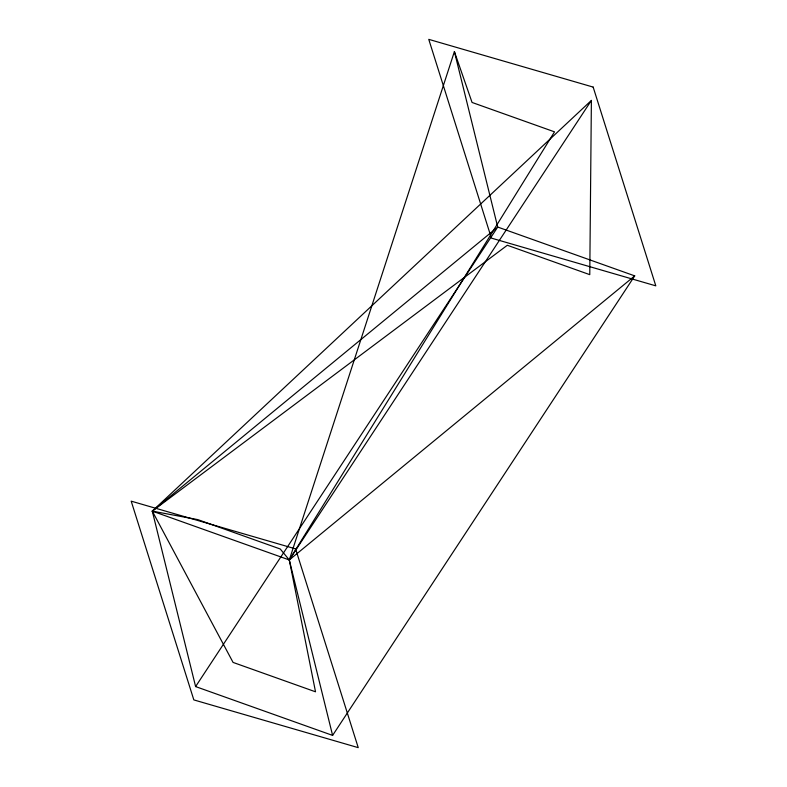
<?xml version="1.0" encoding="UTF-8"?>
<svg xmlns="http://www.w3.org/2000/svg" width="787" height="787" viewBox="0 0 787 787"><rect width="100%" height="100%" fill="white"/><g stroke="black" fill="none" stroke-linecap="round" stroke-linejoin="round"><path stroke-width="1.18" d="M591.391 100.421L589.768 274.653L507.32 245.269L152.285 511.127L195.609 686.579L332.606 735.402L634.716 275.873L497.709 227.05L454.394 51.598L289.291 559.951L315.518 691.803L233.07 662.418L152.285 511.127L591.391 100.421L289.291 559.951L332.606 735.402M195.609 686.579L497.709 227.05L152.285 511.127L289.291 559.951L634.716 275.873M152.285 511.127L197.812 519.617L280.261 549.001L289.291 559.951L554.51 131.842L472.062 102.458L454.394 51.598M593.162 87.091L428.758 39.35L491.413 238.117L655.807 285.848L593.162 87.091M295.587 548.883L131.193 501.152L193.838 699.909L358.242 747.65L295.587 548.883"/></g></svg>
